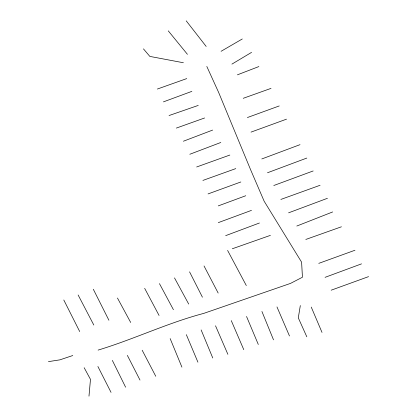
<?xml version="1.0" encoding="UTF-8"?>
<svg xmlns="http://www.w3.org/2000/svg" width="417" height="417" viewBox="0 0 417 417"><rect width="100%" height="100%" fill="white"/><g stroke="black" fill="none" stroke-linecap="round" stroke-linejoin="round"><path stroke-width="0.63" d="M88.983 396.15L90.484 379.366L84.161 367.716M300.323 305.562L298.296 317.843L306.813 336.811M231.92 64.114L251.571 52.37M221.083 51.291L242.282 38.979M296.815 226.035L332.662 211.951M237.419 74.831L258.874 66.564M183.397 141.227L212.634 130.088M189.824 154.264L220.807 142.478M261.808 158.95L300.011 144.663M267.5 172.758L306.813 158.064M225.67 235.652L259.426 223.006M288.595 212.826L327.434 198.304M163.428 101.873L191.856 91.365M218.284 205.889L245.759 195.735M273.776 185.513L313.167 170.96M218.305 222.631L251.498 210.366M325.057 277.341L361.529 263.862M251.024 132.116L286.515 119.163M208.057 193.926L240.849 181.974M247.396 117.542L279.234 105.944M318.77 263.367L354.956 250.252M331.171 290.196L368.56 276.633M280.849 199.435L320.068 185.278M196.652 166.982L229.835 155.056M202.902 180.42L235.767 168.609M243.231 98.308L271.014 88.378M176.349 128.087L204.611 117.98M157.36 89.045L186.743 78.594M305.797 239.462L341.434 226.791M232.326 248.767L270.419 235.36M169.047 115.54L198.247 105.423M72.777 355.524L59.939 359.84L48.44 361.633M98.104 350.098C133.779 339.302 167.634 322.92 203.704 313.402L290.519 283.398L302.445 277.232L301.606 262.178L264.17 201.249L250.617 169.75L218.654 92.459L206.816 66.454M183.381 62.743L149.844 56.41L143.453 48.867M168.28 30.874L187.426 54.325M186.222 20.85L206.18 46.443M174.499 277.899L188.703 304.056M117.448 298.019L130.698 322.482M159.45 283.623L173.43 309.701M227.599 250.424L246.306 285.551M144.663 288.335L159.065 315.466M204.028 265.952L218.174 293.057M142.176 350.228L155.765 376.27M78.125 294.981L93.809 325.036M127.357 355.383L139.997 380.069M189.563 271.848L202.422 297.196M97.891 366.486L111.042 392.376M63.791 299.985L79.704 331.557M93.314 289.236L108.905 320.251M112.345 360.397L125.611 387.205M215.521 325.786L227.875 354.32M276.971 306.928L289.481 335.977M231.273 320.626L243.778 349.675M311.249 307.089L322.013 332.417M246.541 316.493L258.305 344.473M186.336 334.653L197.924 362.185M201.135 329.93L212.759 357.984M170.162 338.604L181.916 367.142M261.923 311.478L273.516 339.855"/></g></svg>
